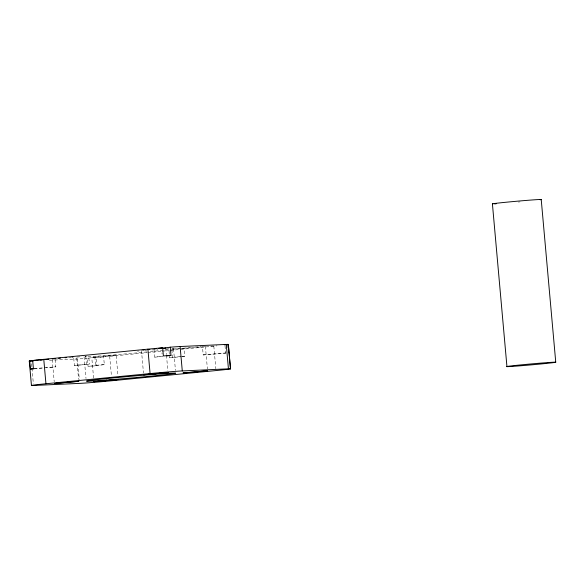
<?xml version="1.0" encoding="UTF-8"?>
<svg xmlns="http://www.w3.org/2000/svg" width="585" height="585" viewBox="0 0 585 585"><rect width="100%" height="100%" fill="white"/><g stroke="black" fill="none" stroke-linecap="round" stroke-linejoin="round"><path stroke-width="0.44" stroke-dasharray="2.92 2.19" d="M93.607 378.1L91.75 357.311L103.457 356.024L116.137 355.117L117.995 375.906M116.137 355.117L94.931 357.691L95.655 365.822A24.504 0.468 -5.1 0 1 88.064 366.444L87.34 358.312L96.006 357.099L96.73 365.237L88.064 366.444M182.074 356.623L184.663 356.294L183.931 348.155L191.522 347.402M154.045 349.53L154.725 357.157L162.528 356.068M95.655 365.822L104.32 364.616L103.596 356.484M55.217 359.702L55.846 366.824L45.732 367.819M73.739 358.247L74.39 365.479L89.417 364.082L88.686 355.943M205.167 346.591L202.476 346.81L203.2 354.949L225.89 352.923M202.476 346.81L200.421 347.029M71.056 357.618L69.337 357.793M199.865 347.088L181.321 348.601M94.931 357.691A24.504 0.468 -5.1 0 0 109.688 356.338L146.813 352.711M147.72 352.623L161.306 351.292M162.213 351.205L169.453 350.495M170.359 350.408L213.825 346.159A24.504 0.468 -5.1 0 0 216.947 345.845M154.725 357.157L162.316 356.536L161.994 352.916M104.32 364.616L96.73 365.237M195.171 347.073L200.845 346.62M85.234 356.228L86.96 356.089M169.394 354.978L169.635 357.691A44.928 0.863 -5.1 0 0 172.56 357.281L171.836 349.15L180.48 348.441M181.343 348.367L183.931 348.155M77.118 357.062L79.714 356.85M171.5 349.347L181.006 348.565M210.556 346.152L214.147 345.859M34.296 368.587L55.846 366.824M172.56 357.281L181.204 356.572M182.067 356.506L184.663 356.294M34.062 368.777L44.833 367.892M74.39 365.479L86.485 364.484A44.928 0.863 -5.1 0 1 89.417 364.082M169.635 357.691L181.73 356.704M203.2 354.949L225.649 353.113A24.504 0.468 -5.1 0 0 225.905 353.077M96.006 357.099L91.75 357.311M49.44 360.25L77.483 358.971A24.504 0.468 -5.1 0 0 87.34 358.312M84.05 356.74L86.017 378.466M225.006 345.881L225.649 353.113M213.825 346.159L215.843 368.755M205.401 346.4L207.419 368.989M169.314 354.079L168.904 349.559A44.928 0.863 -5.1 0 1 150.36 351.585M165.847 348.192L166.411 354.517M166.491 355.417L167.866 370.788M141.46 350.386L143.479 372.981M109.688 356.338L111.464 376.228M86.485 364.484L85.761 356.353A44.928 0.863 -5.1 0 0 85.03 356.477M77.483 358.971L79.341 379.76M76.672 357.837L78.602 379.519M52.24 359.607L54.215 381.705M31.583 363.79L31.904 367.402M31.985 368.309L33.36 383.672M173.54 348.77L175.449 370.422M171.931 348.675A44.928 0.863 -5.1 0 1 171.836 349.15M146.923 351.921A44.928 0.863 -5.1 0 1 85.096 356.835M137.446 351.132A44.928 0.863 -5.1 0 1 138.989 351M144.912 350.503A44.928 0.863 -5.1 0 1 146.681 350.364M151.888 349.947A44.928 0.863 -5.1 0 1 157.694 349.508M166.725 348.909A44.928 0.863 -5.1 0 1 168.846 348.792M520.021 201.883A24.504 0.468 -5.1 0 1 518.288 202.044"/><path stroke-width="0.88" d="M165.036 348.353L165.847 348.192L162.118 348.36M154.864 348.901L156.597 348.66M158.33 348.419L162.667 347.812L163.39 355.943A24.504 0.468 -5.1 0 1 170.981 355.329L170.257 347.19A24.504 0.468 -5.1 0 1 180.107 346.525L226.256 344.426A24.504 0.468 -5.1 0 1 227.858 344.565L228.128 347.622M161.592 348.397L170.257 347.19M166.652 355.929L170.981 355.329M142.784 350.152L144.137 349.991M58.588 358.327L60.467 358.144M36.928 360.345L29.74 360.93L30.464 369.069A24.504 0.468 -5.1 0 1 33.396 368.66L32.672 360.521A24.504 0.468 -5.1 0 1 43.773 359.344L147.91 349.157A24.504 0.468 -5.1 0 1 162.667 347.812M148.707 349.508L149.914 349.399M228.435 368.828A24.504 0.468 -5.1 0 1 216.004 370.561L111.867 380.747A24.504 0.468 -5.1 0 1 79.662 383.38L33.52 385.478A24.504 0.468 -5.1 0 1 45.944 383.745L150.082 373.566A24.504 0.468 -5.1 0 1 182.286 370.934L228.435 368.828L226.256 344.426M65.125 357.713L66.361 357.603M32.672 360.521L42.551 359.716M45.242 359.497L48.833 359.205M52.431 358.912L55.122 358.685M224.267 344.865L227.858 344.565M40.519 360.053L42.317 359.907M30.464 369.069L34.062 368.777M72.035 357.15L72.95 357.084M33.155 360.989L31.341 361.077A24.504 0.468 -5.1 0 1 29.74 360.93M541.227 199.529L555.75 362.217A24.504 0.468 -5.1 0 1 518.902 365.91A24.504 0.468 -5.1 0 1 519.378 365.047A24.504 0.468 -5.1 0 1 555.75 362.217M492.416 203.88L506.939 366.561M228.442 351.175L228.581 352.704A24.504 0.468 -5.1 0 1 228.472 352.718M180.107 346.525L182.286 370.934M147.91 349.157L150.082 373.566M43.773 359.344L45.944 383.745M29.265 361.047L31.451 385.493M492.914 203.931A24.504 0.468 -5.1 0 1 517.974 201.13A24.504 0.468 -5.1 0 1 540.167 199.763M496.146 203.799A24.504 0.468 -5.1 0 1 494.508 203.887M54.39 383.489L78.763 381.318L54.39 383.489M93.936 381.691L118.316 379.519L93.936 381.691M143.647 374.766L168.027 372.594L143.647 374.766M183.2 372.959L207.58 370.788L183.2 372.959M230.505 368.813L228.326 344.411L230.505 368.813M106.316 380.074A44.928 0.863 -5.1 0 0 175.646 373.223A44.928 0.863 -5.1 0 0 110.967 378.166A44.928 0.863 -5.1 0 0 106.316 380.074"/></g></svg>
